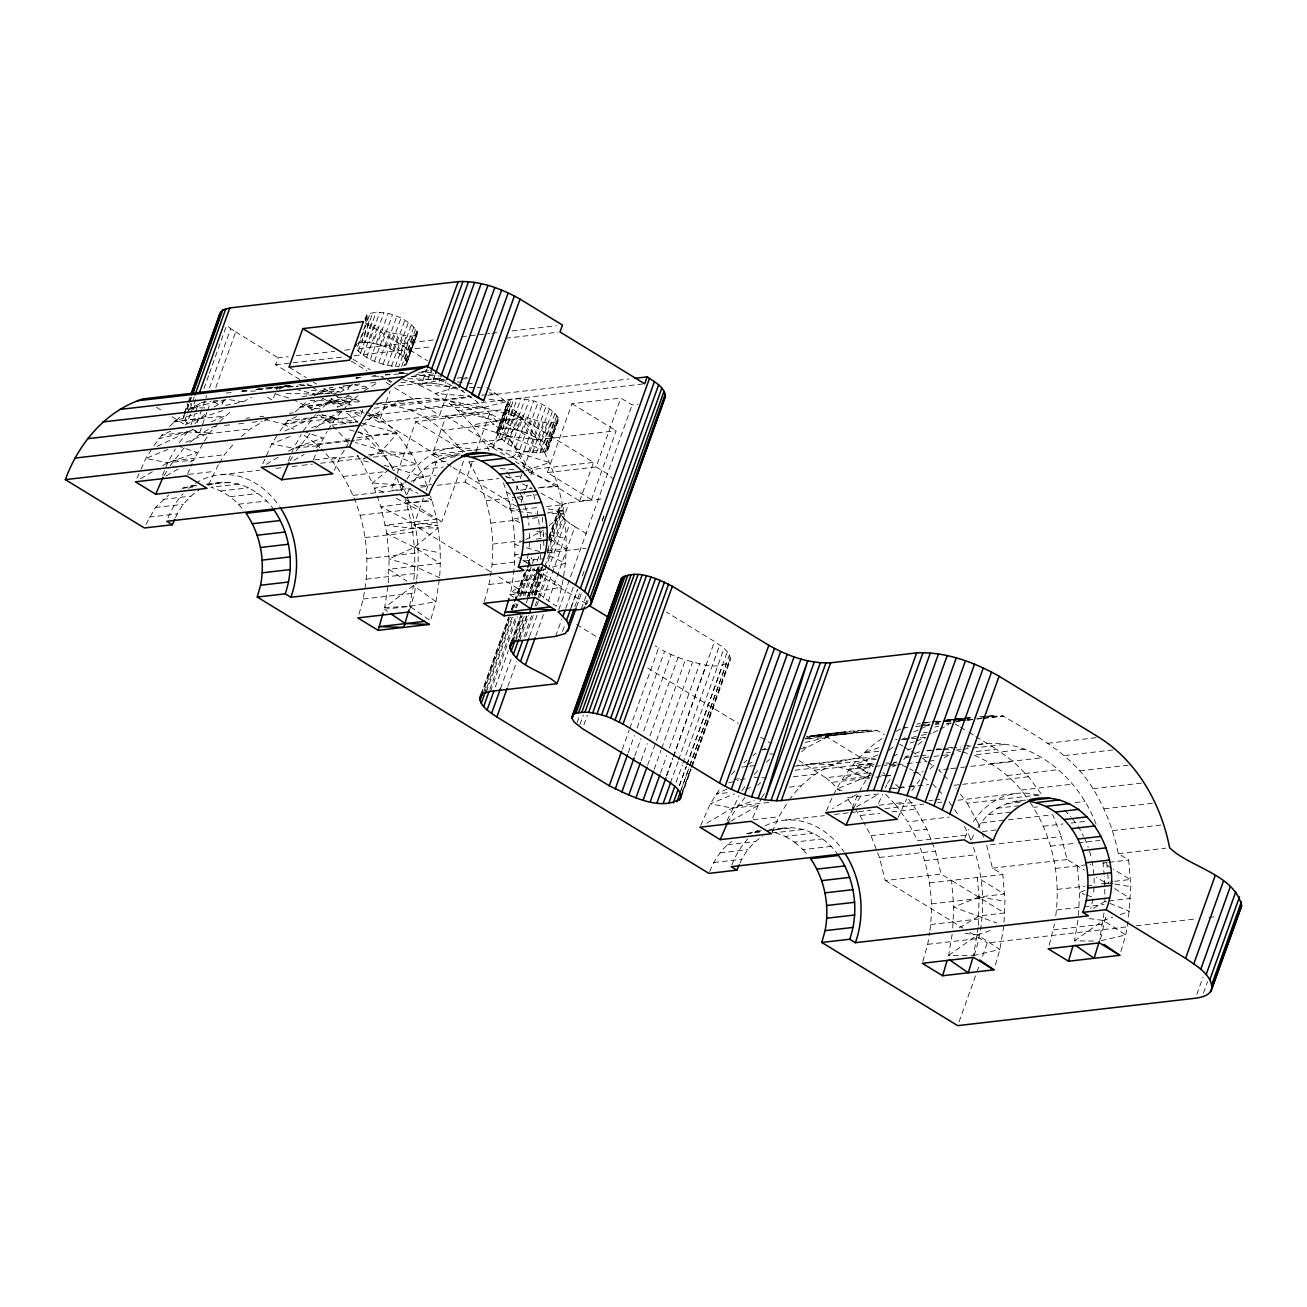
<?xml version="1.0" encoding="UTF-8"?>
<svg xmlns="http://www.w3.org/2000/svg" width="1307" height="1307" viewBox="0 0 1307 1307"><rect width="100%" height="100%" fill="white"/><g stroke="black" fill="none" stroke-linecap="round" stroke-linejoin="round"><path stroke-width="0.75" stroke-dasharray="5 3.75" d="M358.902 614.127C377.151 557.942 363.885 490.811 321.195 449.02M416.655 579.197C420.462 551.505 417.015 522.767 406.967 496.676M439.675 575.946C441.635 549.087 438.972 521.787 430.526 496.154M484.211 601.498C499.993 554.56 493.67 500.499 466.926 458.773M543.859 545.656L543.091 526.672M486.939 387.542C556.962 432.944 582.04 529.025 556.325 606.236L535.756 591.842L510.514 593.019L510.024 594.734L514.86 598.018M929.898 930.437C933.933 901.454 929.734 871.475 918.87 844.355M974.123 955.499C986.426 918.903 985.364 878.026 971.444 842.051M1055.746 915.929C1060.974 876.245 1052.053 834.111 1029.197 801.044M952.754 927.986L953.685 907.123L951.578 880.428L941.187 874.073L885.247 880.51L879.464 857.49L870.968 835.679L863.617 822.283M1004.021 922.187L1004.969 901.209L1002.861 874.514L992.454 868.158L986.687 845.139L1061.268 836.545L1067.051 859.565L1084.32 870.054M1078.52 915.374L1079.549 892.616L1077.442 865.92M983.191 716.334L1003.221 716.04C1036.222 735.857 1072.475 754.531 1093.011 788.709C1105.33 808.641 1113.695 830.697 1118.318 853.651L1128.709 860.006L1130.833 886.701L1128.382 919.213M413.878 579.769C416.378 552.747 413.404 525.169 405.072 499.339M510.024 594.734L535.756 591.842L539.595 567.189M540.134 559.51L540.673 551.832L524.156 547.094M691.844 767.503L730.205 660.329C730.907 651.262 720.827 646.132 714.521 641.525L666.309 612.019M978.142 927.349L973.486 955.613L948.621 955.368L952.574 931.777M978.322 925.454L979.09 896.945L977.228 877.471L1004.397 894.021L979.09 896.945L953.685 907.123L996.8 923.036M1104.007 912.841L1099.71 939.227M409.63 610.091L414.499 593.1L416.345 581.19M439.315 579.736L435.934 601.612L430.46 620.743L409.908 606.35L384.666 607.526L384.176 609.242L387.395 611.431M535.494 595.584L540.363 578.593L542.209 566.683M922.856 961.397L927.741 944.34L929.587 932.43M1049.26 944.994L1054.52 923.869M1100.527 939.096L1106.408 914.001M417.685 332.027L414.825 335.621L403.961 365.927L406.591 363.82L417.685 332.027C407.8 317.34 383.931 308.468 367.087 314.252L365.127 319.382M547.715 450.163L558.808 418.387C548.924 403.683 525.055 394.812 508.211 400.596L496.758 432.258C505.221 447.648 531.622 457.45 547.715 450.163L558.808 418.387M1003.858 925.862L999.888 949.47L994.447 967.981M1093.616 941.04L1074.468 940.86L1078.438 917.269M1128.055 921.19L1125.752 934.946L1120.851 951.61M384.176 609.242L409.908 606.35L435.934 601.612L413.469 585.536L408.846 610.157M799.018 760.576L825.697 777.73L867.391 772.927L870.593 763.696L826.073 736.445L809.441 736.478C831.938 733.864 854.615 729.028 877.356 730.548L884.202 734.73M184.14 413.453L187.571 403.879M188.257 401.968L190.316 396.217M184.418 413.241L187.849 403.667M190.43 414.123L186.999 423.713L183.568 417.881L188.371 404.451M189.058 402.54L191.116 396.789M187.13 409.614L189.188 403.863M189.874 401.952L191.933 396.201M184.761 420.674L186.819 414.923M187.505 413.012L190.936 403.422M190.152 408.372L194.269 396.871M191.116 412.211L196.605 396.887M193.42 409.532L195.478 403.781M190.92 424.987L195.037 413.502M195.723 411.574L198.468 403.912M203.957 388.587L208.761 375.158M209.447 373.247L225.915 327.256M197.112 422.52L206.718 395.694M209.463 388.032L230.735 328.612L226.601 325.329M192.488 429.284L199.334 433.467L206.882 412.391M207.568 410.48L210.313 402.801M215.802 387.476L235.701 331.896L230.735 328.612M222.076 404.402L223.432 400.628M299.842 379.553L275.663 364.751L278.13 357.857L288.21 356.697M365.045 319.937L367.087 314.252M365.257 320.983L366.483 315.591M365.682 320.77L368.394 313.19M366.614 317.193L367.496 318.99L356.631 349.296C367.185 360.732 383.555 365.764 398.749 366.744L409.597 336.438L414.825 335.621M357.546 343.496L359.556 342.761L370.404 312.455M358.216 351.24L369.064 320.934L367.496 318.99M359.556 342.761L362.17 342.352L373.018 312.046M360.454 353.282L371.302 322.976L369.064 320.934M347.923 389.894L350.635 382.33M362.17 342.352L365.339 342.303L376.187 311.981M363.281 355.357L374.145 325.051L371.302 322.976M365.339 342.303L368.966 342.597L379.814 312.275M366.63 357.415L377.494 327.093L374.145 325.051M368.966 342.597L372.952 343.235L383.801 312.912M370.404 359.376L381.268 329.07L377.494 327.093M372.952 343.235L377.168 344.198L388.016 313.876M374.488 361.206L385.336 330.9L381.268 329.07M377.168 344.198L381.497 345.456L392.345 315.15M378.769 362.84L389.617 332.533L409.597 336.438M362.791 409.663L360.324 416.557L351.697 411.264M406.82 362.349C403.553 353.821 393.472 350.554 385.826 346.976L396.675 316.67M383.114 364.228L393.962 333.922M390.025 348.708L400.873 318.402M387.395 365.356L398.259 335.033M393.962 350.619L404.811 320.297M391.512 366.156L402.36 335.834M397.54 352.629L408.388 322.323M395.335 366.63L406.183 336.307M400.645 354.703L411.493 324.397M359.948 410.561L378.965 422.21L390.156 390.973M403.177 356.762L414.041 326.456M401.657 366.515L412.506 336.193M405.088 358.772L415.953 328.449M406.33 360.65L417.178 330.328M405.627 365.029L416.492 334.723M406.591 363.82L417.456 333.514M398.521 385.875L421.834 383.196L426.637 369.783M421.834 383.196L426.621 382.951L430.738 371.449M396.511 475.291L391.038 490.599L411.051 488.279M397.197 473.363L415.691 421.704L489.798 413.159L533.991 440.198L616.169 430.738L591.499 499.617L579.736 500.973L515.399 461.616M426.621 382.951L432.127 383.212L434.872 375.55M432.127 383.212L438.221 383.997L440.279 378.246M438.221 383.997L444.739 385.255L446.112 381.432M378.965 422.21L439.577 415.218L450.752 383.98M451.323 466.468L432.209 454.771L446.014 416.198L506.61 409.205L593.541 462.4L579.736 500.973M490.076 571.535L413.862 524.908L423.468 498.114M426.196 490.452L438.531 456.012L460.505 453.48M413.862 524.908L441.831 521.673L465.815 454.705M437.093 485.289L465.129 482.054L472.66 460.995M476.091 451.438L489.798 413.159M496.758 432.258L508.211 400.596M496.889 433.859L507.606 401.952M497.363 430.918L498.67 429.856L509.534 399.55M432.209 454.771L492.804 447.795L506.61 409.205M497.755 435.656L508.619 405.333L507.753 403.536M498.67 429.856L500.679 429.104L511.527 398.798M499.339 437.6L510.187 407.278L508.619 405.333M500.679 429.104L503.293 428.712L514.141 398.39M501.578 439.642L512.426 409.32L510.187 407.278M503.293 428.712L506.463 428.647L517.327 398.341M504.404 441.717L515.268 411.395L512.426 409.32M506.463 428.647L510.089 428.941L520.954 398.635M507.77 443.759L518.618 413.453L515.268 411.395M510.089 428.941L514.076 429.578L524.924 399.272M511.527 445.736L522.392 415.414L518.618 413.453M514.076 429.578L518.291 430.542L529.139 400.236M515.612 447.549L526.46 417.243L522.392 415.414M518.291 430.542L522.62 431.8L533.485 401.494M519.892 449.183L530.74 418.877C539.268 420.952 550.95 426.278 558.579 419.857M547.96 448.693C544.676 440.165 534.596 436.897 526.95 433.32L537.798 403.013M524.238 450.588L535.086 420.266M531.148 435.068L541.997 404.745M528.518 451.699L539.383 421.393M465.129 482.054L509.322 509.093L512.752 499.519M516.183 489.962L517.539 486.139M520.284 478.476L523.029 470.83M523.715 468.903L533.991 440.198M535.086 436.963L545.934 406.657M532.635 452.5L543.5 422.194M538.664 438.989L549.512 408.666M536.458 452.974L547.306 422.667M541.768 441.047L552.616 410.741M521.101 502.46L525.055 491.432M525.708 489.586L527.685 484.08M530.969 474.898L532.946 469.393L593.541 462.4M539.873 453.088L550.721 422.782M544.3 443.122L555.165 412.8M542.781 452.859L553.629 422.553M546.228 445.115L557.076 414.809M545.101 452.287L555.949 421.965M547.453 446.994L558.301 416.688M546.751 451.372L557.615 421.066M591.499 499.617L547.306 472.579L571.976 403.683L620.809 398.063L632.098 404.974L637.914 404.288M481.237 693.772L508.652 617.231M511.396 609.585L524.401 573.218M527.832 563.644L530.234 557.534L528.175 563.284M480.911 695.324L508.995 616.871M511.74 609.209L513.798 603.475M514.484 601.563L524.76 572.858M484.783 686.878L509.452 617.999M512.197 610.336L514.942 602.69M515.628 600.779L529.335 562.5L529.204 559.821M483.753 691.583L510.482 616.937M513.896 607.379L515.268 603.556M518.013 595.894L527.603 569.1M528.289 567.189L531.72 557.615M486.759 687.972L512.099 617.165M515.53 607.608L516.902 603.769M519.647 596.123L529.237 569.329M486.318 692.155L513.03 617.525M516.461 607.951L517.833 604.128M520.578 596.466L534.955 556.276M489.831 689.312L515.187 618.505M523.404 595.551L532.995 568.757L546.212 579.213L587.709 604.602M490.55 691.338L517.278 616.708M524.81 595.649L534.4 568.855M537.144 561.209L539.203 555.475M511.086 642.521L520.692 615.728M527.538 596.596L538.5 565.98M548.777 537.275L559.053 508.57L562.043 504.731L569.019 502.721L602.984 498.8M495.353 686.992L508.374 650.641M510.694 644.22L520.97 615.515M527.554 597.054L538.092 567.679M549.054 537.063L560.017 506.446M512.573 641.198L521.477 616.316M526.28 602.919L539.301 566.568M548.891 539.775L559.167 511.07L559.053 508.57M512.703 642.505L522.294 615.711M528.469 598.492L540.118 565.964M549.022 541.082L562.043 504.731M515.824 638.257L524.042 615.287M531.59 594.244L541.18 567.45M547.339 550.231L560.36 513.863L559.167 511.07M515.742 641.263L524.646 616.381M532.178 595.338L542.454 566.634M547.257 553.237L565.065 503.473M500.483 688.593L511.445 657.976M518.977 636.934L526.509 615.875M534.057 594.832L540.902 575.701M519.434 637.473L526.966 616.414M534.514 595.371L544.104 568.578M544.79 566.666L562.598 516.902L560.36 513.863M519.696 640.495L528.6 615.63M536.131 594.571L569.019 502.721M524.025 636.836L531.573 615.793M535.004 606.219L547.323 571.78M548.009 569.852L565.833 520.104L562.598 516.902M507.835 686.371L516.739 661.489M525.659 636.623L533.877 613.653M536.622 606.007L546.212 579.213M529.547 636.297L537.079 615.238M543.255 598.018L569.966 523.388L565.833 520.104M535.87 635.741L543.402 614.698M548.205 601.302L574.933 526.672L569.966 523.388M547.306 472.579L596.139 466.942L620.809 398.063M558.775 609.732L632.098 404.974M555.638 636.362L561.814 619.126M565.768 608.49L573.463 586.598M562.5 631.461L565.228 623.798M570.718 608.49L577.563 589.359M582.367 575.962L585.111 568.3M602.233 520.464L604.291 514.729M571.339 607.052L577.498 589.833M602.168 520.938L604.226 515.187M574.835 606.709L580.324 591.401M576.55 606.954L581.599 592.774M581.403 608.948L586.19 595.551M585.111 605.223L587.17 599.472M586.729 604.373L588.101 600.534M577.155 722.444L579.883 714.782M579.916 724.633L583.33 715.06M583.902 724.895L587.333 715.337M622.279 749.401L629.124 730.254M629.811 728.342L658.597 647.978L655.134 645.854M628.226 752.767L634.401 735.547M637.146 727.885L664.544 651.343L658.597 647.978M634.794 755.952L640.953 738.733M643.697 731.07L671.095 654.529L664.544 651.343M641.083 760.788L647.243 743.569M649.987 735.906L678.088 657.454L671.095 654.529M647.602 765.265L685.293 660.019C699.016 662.976 718.605 671.667 730.205 660.329M654.17 769.349L661.015 750.202M661.701 748.29L692.53 662.175M660.558 772.943L666.733 755.724M669.462 748.061L699.621 663.858M666.57 775.476L672.729 758.256M673.415 756.345L714.521 641.525M666.603 776.015L672.762 758.795M673.448 756.884L706.335 665.018M670.393 782.762L678.268 761.311M678.611 759.792L719.716 644.972M676.046 782.387L682.368 765.183M682.891 763.255L724.013 648.435M679.313 785.736L686.159 766.588M686.845 764.677L727.28 651.785M679.46 785.703L686.306 766.556M686.992 764.644L722.624 665.132M680.097 792.712L689.001 767.846M689.688 765.918L729.437 654.938M681.029 790.343L726.251 664.054M681.764 793.676L690.684 768.81M691.37 766.882L730.417 657.813M682.908 790.653L728.816 662.437M681.568 796.208L691.158 769.415M713.883 708.476L713.491 708.231M959.077 1021.78L976.28 973.715M976.966 971.804L979.727 964.109M982.488 956.414L987.291 942.951L1128.333 926.696M1196.804 994.382L1203.012 977.081M1203.404 993.108L1207.537 981.573M162.525 475.258L167.753 462.678L175.334 449.053M288.39 460.75L293.601 448.17L301.182 434.545M727.019 820.665L738.978 795.996M852.148 807.955L858.095 793.578L832.559 808.674M208.466 484.946L218.4 464.72M334.314 470.438L340.179 456.895L348.332 443.547M772.225 832.036L778.825 816.793L788.007 801.763M898.089 817.529L906.715 798.936M136.99 478.215L140.192 471.026M140.993 469.229L145.78 458.463L151.922 448.873M145.992 524.352L155.451 507.475L168.603 495.075M187.456 474.147L192.145 463.609M190.267 462.057L193.697 460.097L203.337 442.746M175.563 517.507C180.562 506.168 189.074 496.513 199.399 489.717M262.854 463.707L271.644 443.955L277.787 434.365M313.321 459.639L317.993 449.102M316.114 447.549L319.562 445.589L327.093 431.506M407.032 494.258L410.251 487.021M700.699 825.42L710.273 803.854L720.745 787.517M709.685 871.573C714.259 859.941 721.382 848.88 731.675 841.561M752.734 817.79L760.886 799.459M740.072 862.914C744.859 852.18 752.685 842.737 762.487 836.186M826.563 810.912C837.33 782.011 856.02 755.92 881.849 738.684M878.598 803.282L882.503 794.493M885.411 787.958L886.75 784.952M971.526 839.666L974.744 832.428M859.058 791.862L871.034 771.718M164.061 475.65L169.158 467.302M170.188 465.635L185.431 446.308M219.413 463.054L224.51 454.705L234.263 443.269M289.909 461.142L295.023 452.794M296.036 451.127L311.295 431.8M727.542 822.691L737.752 806.011L745.072 797.417M853.406 808.183L861.574 794.836M911.829 790.588L919.769 779.871M154.063 445.524L164.208 432.274M204.382 441.113L209.61 432.944L218.351 423.158M279.927 431.016L290.072 417.766M328.139 429.872L335.474 418.436L341.715 411.444M761.556 797.956L764.693 793.055M887.404 783.448L890.557 778.547M413.371 482.201C422.913 466.093 440.72 455.653 459.411 454.967M977.865 827.609C987.716 810.797 1006.504 800.587 1025.848 800.145M179.418 442.599L189.629 429.202M303.093 431.13L315.493 414.695M741.87 790.8L745.186 786.226M789.036 800.096C808.363 773.172 841.185 754.286 874.955 758.436M369.489 456.208L381.987 450.637L397.099 433.565L380.239 416.247L372.642 410.627M489.145 450.948L486.416 445.687L517.686 452.63L542.977 449.935L507.835 436.13L471.68 424.971L486.416 445.687L507.835 436.13L522.963 419.057L496.464 421.001L471.68 424.971C452.728 403.111 428.255 385.189 399.615 378.899M169.42 426.441L182.114 415.152M219.609 421.753L232.205 410.186M295.284 411.934L307.978 400.645M342.957 410.039L350.456 401.641L358.053 395.678M731.446 774.61L735.269 770.329M903.725 759.645L908.708 754.041M754.351 774.316L758.191 770.182M194.759 423.713L206.179 413.11M316.784 413.322L332.027 398.602M190.021 442.469L199.203 434.774L212.829 426.834L216.782 426.392M241.305 436.554L250.47 428.859L262.397 421.916M315.886 427.961L325.051 420.266L338.693 412.326L348.544 411.199M362.562 425.886C416.394 368.394 506.626 408.339 530.234 474.947M766.425 762.063L769.545 759.449M757.603 785.295L760.658 782.73M889.152 750.153L893.841 746.248M930.143 768.712L936.269 763.582M413.469 585.536L384.666 607.526L388.342 583.657L389.127 558.971L414.352 547.372L438.155 527.816L412.13 528.24L385.01 525.185L436.277 519.271L395.629 497.983M525.806 539.497L543.189 530.43M549.136 525.528L564.02 513.308L547.992 513.569M388.832 469.572L372.397 482.969L380.958 506.822L386.888 533.73L389.127 558.971L414.809 566.339L439.626 577.759M511.707 457.499L517.686 452.63L549.528 462.547L526.002 470.553C512.001 436.358 488.23 405.333 455.588 387.199L418.175 384.552L445.311 379.275M188.371 410.251L201.392 402.589L205.297 401.772M314.235 395.743L325.606 388.947M364.147 390.891L378.54 382.167M743.879 762.716L746.901 760.331M752.963 755.577L755.985 753.191M801.648 751.705L807.269 747.277L826.4 737.442L845.89 731.724L806.435 736.364M918.086 744.582L922.791 740.889M544.937 569.362L539.334 571.028L510.514 593.019C518.013 555.932 516.02 516.657 502.787 481.107M948.621 955.368L977.456 934.93L992.536 929.751M1074.468 940.86L1103.32 920.422L1112.747 917.187M905.081 737.524L901.634 739.729L895.703 739.419M214.054 407.016L225.294 400.22M339.918 392.508L351.142 385.712M959.224 927.823L979.172 915.962L1004.429 912.972L951.578 880.428M1093.404 908.365L1105.036 901.454L1130.294 898.464L1113.401 887.78M140.502 478.787L152.429 471.729M162.64 465.684L167.753 462.678L197.047 452.549L179.026 446.275M266.367 464.279L278.277 457.221M288.504 451.176L293.601 448.17L322.911 438.041L304.89 431.767M706.711 823.181L732.247 808.085L754.221 800.488M892.959 763.68L896.341 761.72M944.242 757.766L949.307 754.809M166.201 475.895L178.226 468.984M293.781 460.391L304.09 454.477M730.695 821.286L758.207 805.471L732.247 808.085L710.273 803.854L734.436 793.872M856.559 806.778L878.908 793.937M225.719 405.317L242.775 401.886L251.467 397.312M765.543 748.274L762.357 749.924L766.278 748.911M896.194 731.299L900.98 728.832M933.133 732.77L938.344 730.09M940.092 729.192L948.784 724.715M157.199 446.324L192.701 429.578M284.812 430.967L318.565 415.071M727.133 788.954L716.563 794.052L730.188 792.303M874.138 764.268L842.427 779.544L867.734 776.293L871.524 774.839M523.993 540.314L514.991 544.464L522.326 546.571M913.691 732.034L918.968 729.616M920.716 728.816L929.506 724.781L921.631 725.761M367.708 457.009L360.569 460.195L357.17 455.424M170.727 431.147L161.611 435.182L187.064 431.947L209.61 432.944L184.418 442.828M185.316 424.693L199.889 418.24L224.853 409.892M296.591 416.639L287.475 420.674L312.928 417.439L335.474 418.436L310.282 428.32M311.164 410.186L325.753 403.732L350.701 395.384M878.075 754.858L852.213 765.82L873.746 763.076M211.456 421.687L224.592 416.149L174.321 421.295L197.194 413.306M337.32 407.18L350.456 401.641L300.169 406.787L323.058 398.798M892.567 756.361L900.033 753.257M907.499 750.153L911.224 748.601M867.734 776.293L836.137 789.346L844.126 790.898M167.982 449.412L145.78 458.463L167.753 462.678L193.697 460.097M290.138 436.407L271.644 443.955L293.601 448.17L319.562 445.589M1084.99 890.426L1079.549 892.616L1085.006 894.511M1101.327 883.891L1112.747 881.539M278.995 389.029L282.394 387.673L298.159 386.219M745.66 789.346L751.362 787.141M892.387 766.768L896.177 765.298M904.918 757.112L908.545 755.789M915.799 753.126L919.409 751.803M967.066 747.212L970.693 745.889M264.112 420.936L267.723 419.612M747.31 764.154L753.012 762.177M878.859 747.669L863.682 752.963L879.35 751.231M1120.279 914.59L1129.705 911.355L1105.036 901.454L1104.399 876.605M403.765 483.835L374.243 488.148L384.944 493.066M411.002 481.368L423.664 477.055L427.781 488.508M910.244 743.029L914.083 741.739M915.995 741.085L925.585 737.834M337.386 397.067L355.259 399.092L329.723 401.706L309.808 407.947L294.059 399.942M455.588 387.199L435.656 393.44L470.046 396.348L444.2 399.779L483.557 407.49L522.048 418.126L496.464 421.001L457.777 410.676L483.557 407.49L506.103 401.739L486.073 398.749M552.404 567.14L565.49 563.252L547.764 555.099M916.795 724.209L920.487 723.13M954.208 722.363L962.001 720.075M936.809 722.673L940.452 721.627M925.568 725.793L929.506 724.781L916.191 726.676M365.225 420.086L380.239 416.247L370.224 414.744M196.605 485.256L180.742 488.442L192.733 487.054M208.712 485.224C233.12 476.14 260.158 489.455 274.062 510.073M761.099 830.664L745.251 833.85L759.236 832.232M773.205 830.615C796.878 821.842 823.459 834.046 837.313 853.961M728.636 782.828L738.275 780.426M740.219 779.952L746.003 778.515M848.7 769.741L873.795 763.533M352.759 384.732L317.356 393.276L336.405 393.472M158.343 438.858L187.064 431.947M284.191 424.35L312.928 417.439M805.194 742.441L826.4 737.442L805.537 739.125M934.913 727.019L938.769 726.12M946.48 724.29L950.336 723.392M973.486 955.613L999.888 949.47L977.456 934.93L962.148 932.986M1101.229 940.664L1125.752 934.946L1103.32 920.422L1086.084 918.233M301.966 396.936L307.766 395.662M309.694 395.237L339.134 391.79L327.567 388.261M801.371 748.584L807.269 747.277L803.38 747.13M909.509 737.981L901.634 739.729L909.607 738.945M911.485 737.556L919.344 735.808M921.321 735.384L931.156 733.211M518.569 517.948L512.752 519.222L519.614 522.62M353.462 390.434L368.623 387.378L354.736 385.075M809.441 736.478L850.808 733.407L868.779 729.943L806.746 736.233M978.665 718.507L994.643 715.435L974.777 717.216M806.762 737.197C829.961 731.201 853.912 734.746 877.356 730.548L825.174 736.38L851.723 733.488M907.744 727.28L903.921 727.983L907.859 727.493M921.141 724.797L928.787 723.392M936.449 721.987L940.272 721.284M535.756 591.842L561.798 587.104L536.05 568.855M935.257 723.784L939.096 723.114M946.758 721.791L950.597 721.121M958.276 719.798L962.099 719.128M964.027 718.785L971.754 717.216L968.128 717.625M255.731 389.47L259.652 388.849L255.666 389.306M349.639 438.858L345.832 439.479L328.972 422.161L318.336 414.286M357.268 437.649L396.201 432.633L359.621 422.537M428.369 498.31L431.898 499.977L380.958 506.822L411.019 522.114L437.616 525.316L412.13 528.24L386.888 533.73L414.352 547.372L440.083 563.366L388.8 569.28L406.902 581.19M520.464 490.207L532.178 488.393L521.493 483.476M797.319 765.722L861.738 757.782M926.924 750.643L930.682 750.055M978.208 744.729C1031.435 735.302 1079.549 778.139 1096.655 825.73M173.325 422.063L199.889 418.24M299.172 407.555L325.753 403.732M935.289 721.97L941.203 721.17M943.164 720.892L966.314 717.837M433.516 373.884L411.574 376.661M336.226 411.901L342.189 411.117M764.317 749.663L772.143 748.617M226.127 393.064L234.035 392.149M241.909 391.005L245.847 390.483M355.929 378.082L361.827 377.364L355.945 378.099L359.882 377.527M201.392 402.589L211.211 401.298M213.172 401.053L219.053 400.269M329.217 387.82L333.138 387.313M342.94 386.022L350.782 384.993M734.175 779.331L740.056 778.58M951.561 719.634L944.095 720.565L952.002 719.618M953.424 719.405L960.874 718.458L942.706 720.565M915.733 726.496L919.671 726.006M331.913 425.183L357.71 421.998L344.182 410.855M241.86 391.152L255.339 391.087M283.341 386.431L291.249 385.467L283.358 386.398M953.979 719.373L961.887 718.409M261.661 388.947L255.731 389.633L267.559 388.293M281.397 386.627L269.552 388.016L277.411 387.15L272.673 400.383L264.864 395.613M389.486 374.21L385.549 374.668L389.47 374.227M399.354 373.05L403.308 372.577M520.872 509.501L510.857 510.678L536.05 513.504M522.865 509.256L536.883 507.606L539.317 525.218M365.11 537.585L416.378 531.606M490.975 523.078L518.585 519.859M532.374 518.242L540.265 517.327M546.506 551.146L565.947 548.858L545.362 536.066M296.264 355.765L334.592 351.354M344.672 350.194L350.717 349.492M358.788 348.561L435.427 339.722M461.632 336.7L489.864 333.448M491.889 333.22L497.934 332.517M512.05 330.9L556.423 325.786M275.663 364.751L344.215 356.844M354.311 355.684L430.934 346.845M505.548 338.252L557.991 332.207M241.926 391.234L247.84 390.564M371.727 376.285L375.681 375.828M399.321 373.099L403.275 372.642M400.873 382.69L441.26 378.033M246.01 418.289L249.964 417.832M259.815 416.688L263.769 416.247M289.402 413.29L293.34 412.832M379.765 402.866L423.141 397.867M376.645 403.879L406.232 400.465M373.753 403.879L390.76 404.729L442.027 398.815M224.673 425.478L230.587 424.791M238.478 423.893L244.393 423.207M252.284 422.292L262.135 421.164M350.521 410.97L358.412 410.055M374.194 408.241L471.696 397.116M487.821 395.253L628.994 378.981M264.896 419.237L283.292 424.138L334.576 418.224L348.675 425.118M390.76 404.729L409.156 409.63L460.423 403.716M199.203 434.774L250.47 428.859M325.051 420.266L360.552 416.165M368.443 415.267L376.334 414.352M368.394 415.626L642.668 384.013M409.156 409.63L426.785 418.24L478.052 412.342M173.243 460.619L224.51 454.705M299.107 446.112L350.374 440.198M304.139 435.133L316.997 444.69L354.458 440.361M356.435 440.132L368.264 438.776L382.298 453.235L394.567 470.52M426.785 418.24L442.844 430.183L494.128 424.269M188.682 474.359L214.315 471.402M314.53 459.852L340.179 456.895M331.03 459.149L358.641 455.963M368.492 454.82L382.298 453.235M442.844 430.183L456.895 444.641L508.162 438.727M221.242 474.67L259.75 470.226M275.973 468.363L282.051 467.661M292.18 466.485L300.283 465.553M302.325 465.325L312.455 464.148M320.558 463.217L365.143 458.087M373.247 457.156L454.313 447.811M206.588 484.113L218.579 482.724M206.735 484.864L228.709 482.332M441.782 458.349L455.375 456.78M238.854 484.031L210.884 487.25C223.905 491.171 235.472 499.388 243.592 510.269M432.47 462.858L448.007 461.061M343.3 476.434L384.715 471.664M469.148 461.926L475.078 461.24M508.603 457.368L520.431 456.012M220.752 491.007L248.722 487.789M162.918 499.356L190.887 496.121M423.958 469.262L443.383 467.024M230.081 496.709L258.034 493.491M155.451 507.475L183.421 504.257M416.492 477.398L435.917 475.144M238.593 504.208L266.563 500.989M149.21 517.115L177.18 513.88M419.955 485.894L431.62 484.554M421.066 487.135L429.088 486.204M353.102 495.369L404.369 489.455L406.314 494.879M478.95 480.862L498.67 478.591M506.561 477.676L524.319 475.634M360.209 515.236L411.493 509.322M486.073 500.728L515.661 497.33M517.621 497.101L537.34 494.814M509.322 509.093L517.18 508.194M366.973 558.595L418.256 552.681M492.837 544.088L520.447 540.902M536.213 539.072L542.127 538.402M547.943 552.632L586.206 548.221M366.303 579.164L417.587 573.25M492.167 564.657L515.824 561.928M523.715 561.013L543.434 558.743M363.232 599.014L414.499 593.1M489.079 584.49L540.363 578.593M922.497 722.885L930.584 721.954M932.594 721.725L940.681 720.794M967.719 720.124L971.656 719.667M977.571 718.981L981.524 718.54M983.501 718.311L1003.221 716.04L976.672 718.899M956.953 721.186L960.89 720.729M962.867 720.5L972.718 719.356L953.162 720.631L972.735 719.193M940.256 748.731L936.318 749.189L941.988 749.466M948.147 747.816L952.1 747.359M963.929 746.003L969.843 745.317M977.734 744.402L987.586 743.275M793.561 766.31L844.828 760.396M927.3 750.888L941.105 749.303M943.082 749.074L960.825 747.032M810.454 763.696L829.341 764.628L876.67 759.171M961.119 749.45L955.205 750.12L960.727 751.59M963.096 749.221L970.97 748.307M972.947 748.078L1006.472 744.206M794.999 770.231L828.524 766.376M905.081 757.554L918.886 755.952M920.863 755.724L928.754 754.825M946.497 752.767L950.45 752.309M814.669 770.133L870.593 763.696L873.648 765.918M923.886 757.554L931.956 756.622M933.966 756.394L954.126 754.057M976.296 751.509L996.457 749.189L1013.252 761.458L1028.462 776.734L1041.744 794.623L967.164 803.217L957.508 790.212M1047.74 743.275L1099.007 737.36M829.341 764.628L847.737 769.529L873.386 766.572M875.347 766.343L887.192 764.987M889.152 764.758L895.066 764.072M1024.884 749.107L973.601 755.021C995.64 764.023 1014.951 779.576 1028.07 799.476M793.3 776.75L814.996 774.25M891.554 765.428L895.491 764.971M897.468 764.742L905.359 763.827M907.336 763.598L927.055 761.327M929.016 761.099L936.907 760.2M869.367 777.698L865.414 778.155L847.737 769.529M885.133 775.884L891.064 775.198M991.278 763.647L1042.561 757.733M789.379 787.157L801.224 785.785M825.697 777.73L831.448 782.419L869.416 778.041M875.804 777.191L883.695 776.293M885.656 776.064L891.586 775.378M913.266 772.878L923.134 771.734M948.751 768.892L938.671 770.052L949.732 781.161M950.761 768.663L958.832 767.732M960.841 767.503L968.895 766.572M970.921 766.343L1013.252 761.458M1064.519 755.544L1115.802 749.63M737.752 806.011L769.3 802.367M889.25 788.546L897.141 787.631M899.118 787.402L906.993 786.487M908.969 786.259L914.884 785.589M893.285 788.693L897.239 788.235M899.2 788.023L907.091 787.108M909.068 786.879L928.787 784.608M1007.321 775.557L1058.588 769.643M878.631 794.003L846.675 797.678L853.912 807.448M1028.462 776.734L953.881 785.327L956.299 788.578M1079.745 770.82L1131.012 764.905M753.175 819.734L778.825 816.793M879.039 805.226L904.673 802.286M885.672 794.411L895.507 804.54L915.227 802.253M929.032 800.668L932.986 800.211M934.946 799.982L942.837 799.083M1021.371 790.032L1072.639 784.118M785.752 820.077L824.26 815.633M834.389 814.473L848.57 812.823M850.596 812.595L856.689 811.892M858.715 811.663L870.87 810.258M885.051 808.625L923.559 804.181M937.756 802.547L941.808 802.09M958.015 800.211L1018.823 793.202M855.121 809.066L859.941 815.584L879.921 813.281M891.913 811.892L915.88 809.131L926.908 829.226L935.404 851.053L941.187 874.073M1093.011 788.709L1144.295 782.795M769.088 829.749L783.073 828.132M767.242 830.729L793.218 827.739M1006.292 803.756L1021.829 801.959M771.996 832.085L775.378 832.657L803.348 829.439M996.98 808.265L1018.333 805.798M895.507 804.54L907.81 821.842L949.225 817.071M1033.657 807.334L1037.611 806.876M1075.073 802.563L1084.941 801.42M775.378 832.657L785.246 836.415L813.215 833.196M727.427 844.763L755.397 841.528M988.468 814.669L1011.765 811.974M785.246 836.415L794.574 842.116L822.544 838.898M719.945 852.883L747.914 849.664M870.968 835.679L926.908 829.226M967.164 803.217L978.175 823.312L1004.299 820.11M1008.416 819.832L1052.756 814.718L1061.268 836.545M1104.039 808.804L1155.306 802.906M794.574 842.116L803.102 849.615L831.072 846.397M713.704 862.506L741.673 859.287M982.521 831.53L998.058 829.733M970.791 840.238L968.846 834.814L917.579 840.728L907.81 821.842M1043.427 826.22L1063.146 823.949M1071.037 823.034L1086.82 821.221M879.464 857.49L935.404 851.053M1112.535 830.631L1163.818 824.717M924.702 860.627L975.986 854.713M1050.567 846.119L1076.2 843.162M1078.177 842.933L1099.873 840.434M992.454 868.158L1067.051 859.565M1118.318 853.651L1165.648 848.194M929.604 882.928L1002.861 874.514M1055.468 868.42L1090.969 864.335M1102.798 862.963L1107.013 862.506M1108.989 862.277L1128.709 860.006M1114.691 881.31L1130.261 879.513L1113.27 869.171M931.466 903.905L982.75 897.991M1057.33 889.397L1084.941 886.211M1086.918 885.999L1094.792 885.084M1104.66 883.94L1108.597 883.483L1107.584 872.047M930.813 924.49L982.08 918.576M1056.677 909.982L1082.31 907.025M1084.287 906.797L1104.007 904.526M927.741 944.34L979.025 938.426M1053.605 929.832L1104.872 923.918M1136.387 925.781L1196.82 918.805M1208.91 917.416L1216.98 916.485M540.052 487.495L557.762 485.469L527.767 471.386M547.78 512.605L563.464 510.808L546.375 508.75M546.604 506.512L562.141 504.763L540.984 493.213M518.667 554.315L514.664 554.772L521.248 559.102M741.739 767.046L747.62 766.392M749.581 766.18L755.462 765.526M948.049 720.141L955.956 719.291M957.933 719.079L961.87 718.654M956.724 721.268L960.514 720.843M968.095 720.026L971.885 719.602M926.385 722.493L930.323 722.068M932.283 721.856L940.158 720.99M384.013 465.406L391.822 467.138L417.113 464.442L381.987 450.637L355.341 442.42M285.253 385.924L289.19 385.516M457.123 378.082L463.021 377.478M411.836 376.383L423.419 375.24L439.25 376.008M354.736 384.536L360.683 383.948M370.6 382.967L376.547 382.363M481.777 395.204L495.467 393.864L489.488 392.868M911.583 738.749L925.519 737.393M283.341 386.219L289.272 385.663M422.047 371.891L431.914 370.976M964.844 718.115L972.8 717.396M935.191 724.323L938.981 724.013M946.578 723.392L952.264 722.934M385.157 375.011L408.258 373.165M257.381 389.666L282.394 387.673L269.291 387.852M538.157 487.936L558.089 486.4M406.314 502.901L432.241 500.908M922.334 722.983L929.734 722.412M943.18 721.382L951.055 720.794M951.202 720.778L943.36 721.35L951.022 721.872M817.496 735.857L850.808 733.407M399.501 372.903L403.553 372.658M421.753 371.547L431.865 370.927M265.55 387.918L277.688 387.166M279.714 387.035L297.914 385.924M299.94 385.794L308.027 385.304M407.686 378.687L443.416 379.716M461.436 378.965L467.449 378.72M317.552 394.224L285.792 393.342M451.65 455.865L459.754 455.539M190.61 485.959L196.687 485.714M1016.143 801.273L1024.247 800.946M755.103 831.35L761.18 831.121M418.093 372.871L431.882 372.462M398.896 373.296L402.638 373.247M454.82 407.653L483.557 407.49M328.972 422.161L357.71 421.998L322.274 415.054M204.823 407.915L191.492 407.784L226.895 399.239L242.775 401.886M469.295 387.346L475.176 387.411M477.137 387.427L484.979 387.509M310.037 400.318L361.075 402.05L345.26 393.995M964.827 718.572L972.718 718.785M923.412 732.41L927.3 732.557M311.425 390.417L339.134 391.79M943.866 749.565L951.431 749.94M769.839 753.927L775.786 754.237M885.77 763.027L891.864 763.37M753.829 777.191L759.906 777.534M761.948 777.649L770.052 778.122M500.238 468.609L516.085 469.801M525.806 570.015L539.334 571.028M319.921 408.813L309.808 407.947L312.651 410.055M424.889 370.012L428.484 370.322M373.622 375.926L383.098 376.743M299.042 384.519L311.965 385.647M415.838 374.194L445.36 380.549M457.287 381.889L465.227 382.788M467.22 383.016L473.183 383.686M317.519 394.828L297.555 389.747M507.835 436.13L537.7 439.789M381.987 450.637L411.836 454.297L423.664 477.055L391.822 467.138L381.987 450.637L370.616 435.509L359 423.354M346.192 411.15L362.219 413.551M867.391 772.927L856.363 765.33L867.391 772.927L871.393 773.532M881.392 775.051L887.388 775.966L882.813 772.617M1112.911 883.761L1104.954 882.437L1096.361 877.275M1114.904 884.087L1130.833 886.701M979.09 896.945L1004.969 901.209M322.535 398.455L329.723 401.706L349.672 405.039M536.769 531.165L547.649 534.498M549.512 534.89L566.274 538.549M414.352 547.372L440.41 553.057M368.378 461.926L360.569 460.195L372.397 482.969L400.138 485.06L417.783 493.343M444.739 385.255L463.544 391.005M349.328 429.823L370.616 435.509L397.099 433.565L411.836 454.297M962.556 752.08L968.079 753.551M893.498 762.144L897.174 763.125M321.685 414.793L334.576 418.224M464.998 377.282L467.955 378.18M275.614 393.962L288.602 397.932M353.445 441.831L345.832 439.479L348.103 442.665M1086.836 895.132L1092.293 897.027M381.497 345.456L385.826 346.976M522.62 431.8L526.95 433.32M678.088 657.454L685.293 660.019M385.336 330.9L389.617 332.533M526.46 417.243L530.74 418.877M439.413 379.88L453.79 386.382M505.45 476.091L514.354 480.192M283.292 424.138L293.863 429.317M902.549 765.347L907.859 767.928M909.623 768.794L913.152 770.526M506.822 492.314L510.351 494.111M517.425 497.706L524.499 501.316M1111.571 868.126L1103.075 862.963L1104.203 874.644M571.976 403.683L616.169 430.738M365.176 322.666L427.438 360.765M596.139 466.942L607.428 473.853L612.362 478.362M955.368 724.045L958.783 726.137M960.498 727.182L967.343 731.365M969.059 732.426L974.205 735.563M975.904 736.609L996.457 749.189M387.591 379.193L392.28 382.052M353.004 359.278L370.306 369.865M380.68 376.22L385.859 379.389M387.591 380.451L391.054 382.559M446.014 416.198L532.946 469.393M351.354 361.238L366.924 370.763M385.957 382.412L392.868 386.643M394.6 387.705L439.577 415.218M492.804 447.795L506.708 456.29M415.691 421.704L466.501 452.794M574.933 526.672L589.816 535.772M339.444 387.019L345.685 390.842M235.701 331.896L278.13 357.857M366.238 411.77L438.531 456.012M289.027 367.169L306.328 377.756M313.239 381.987L316.702 384.095M323.63 388.342L332.272 393.619M334.004 394.681L351.305 405.268M453.072 467.547L519.14 507.966M899.608 744.157L903.039 746.248M904.754 747.31L909.884 750.447M911.6 751.492L918.445 755.691M306.753 383.784L310.216 385.892M311.948 386.954L322.306 393.293M330.949 398.586L344.77 407.049M406.281 499.911L441.831 521.673M213.58 401.527L219.837 405.35M498.735 576.828L529.907 595.91M576.665 624.517L597.446 637.228M647.684 667.959L738.21 723.359M760.805 737.181L771.228 743.552M156.562 407.31L163.408 411.493M171.952 416.721L185.643 425.102M885.247 880.51L963.079 928.15M970.006 932.381L987.291 942.951M539.546 527.129L540.216 532.864L543.647 535.004M329.723 401.706L337.761 406.787M522.882 560.18L527.816 563.431M194.367 430.183L199.334 433.467M921.876 757.782L926.451 761.131M927.986 762.242L934.08 766.703M916.697 772.241L921.5 775.819M923.118 777.012L929.522 781.766M358.624 431.62L368.264 438.776M895.687 784.298L899.837 788.464M831.448 782.419L839.748 790.735M932.741 784.151L936.956 788.497M938.361 789.934L943.981 795.734M316.997 444.69L319.807 447.582M803.102 849.615L806.844 854.157M908.643 799.361L915.88 809.131M949.013 801.779L953.489 808.069M954.616 809.637L959.077 815.927M456.895 444.641L462.466 452.5M859.941 815.584L862.702 820.6M964.403 826.236L968.846 834.814M400.808 482.577L404.369 489.455M391.822 467.138L393.489 470.716M396.805 477.888L402.605 492.2M529.335 562.5L530.609 565.506M978.175 823.312L981.018 830.582M981.72 832.412L984.547 839.682M533.583 494.16L535.935 503.767M1106.735 862.506L1107.421 870.135M542.242 517.098L542.911 524.76M183.454 415.381L183.568 417.881M540.216 532.864L540.297 536.671M540.494 544.251L540.624 549.937M731.855 864.924A84.971 67.507 83.4 0 1 747.62 839.159M754.678 832.592A84.971 67.507 83.4 0 1 757.978 830.125M764.971 825.926A84.971 67.507 83.4 0 1 843.783 851.56M401.135 490.893A84.971 67.507 83.4 0 1 406.036 480.764M406.967 479.179A84.971 67.507 83.4 0 1 477.218 450.98M506.61 471.794A84.971 67.507 83.4 0 1 513.422 480.878M516.412 485.796A84.971 67.507 83.4 0 1 523.731 501.937M524.957 505.711A84.971 67.507 83.4 0 1 529.008 525.447M529.58 533.468A84.971 67.507 83.4 0 1 528.878 549.512M528.322 553.416A84.971 67.507 83.4 0 1 526.264 563.056M168.064 517.752A84.971 67.507 83.4 0 1 183.111 493.752M188.584 488.508A84.971 67.507 83.4 0 1 279.29 506.152M964.925 838.065A84.971 67.507 83.4 0 1 968.765 829.439M973.405 821.515A84.971 67.507 83.4 0 1 1039.98 795.8M1064.372 810.258A84.971 67.507 83.4 0 1 1071.103 817.202M1072.312 818.623A84.971 67.507 83.4 0 1 1076.854 824.701M1077.916 826.285A84.971 67.507 83.4 0 1 1083.634 836.349M1084.483 838.13A84.971 67.507 83.4 0 1 1088.225 847.344M1089.466 851.118A84.971 67.507 83.4 0 1 1091.525 858.862M1091.949 860.839A84.971 67.507 83.4 0 1 1094.106 884.937M1094.024 886.963A84.971 67.507 83.4 0 1 1093.371 894.919M1092.815 898.824A84.971 67.507 83.4 0 1 1090.757 908.463M818.247 735.073L803.642 739.288L843.914 732.296L818.247 735.073M273.441 387.117L269.503 387.509L273.457 387.166"/><path stroke-width="1.5" d="M260.567 585.242C265.337 560.572 260.371 534.089 246.092 513.308L274.062 510.073C290.628 534.236 294.778 566.176 285.253 593.835L257.283 597.054L260.567 585.242L288.537 582.023M285.253 593.835L290.889 597.283L523.96 570.424L518.324 566.96C534.481 523.682 512.017 461.273 461.779 455.457M518.324 566.96L541.621 564.281C561.928 515.17 524.548 440.247 465.243 454.297M825.076 930.649C829.847 905.98 824.864 879.497 810.601 858.715L838.555 855.481C855.137 879.627 859.287 911.583 849.746 939.243L821.776 942.461L825.076 930.649L853.03 927.431M849.746 939.243L855.399 942.69L1088.47 915.831L1082.817 912.368C1098.681 869.612 1077.229 808.134 1027.972 801.158M1082.817 912.368L1106.13 909.688C1126.438 860.578 1089.041 785.654 1029.736 799.704M408.846 610.157L403.765 627.376L379.193 626.641L424.612 621.38M534.171 597.56L529.629 612.869L505.041 612.133L550.476 606.873M378.131 630.333L429.415 624.419L409.091 611.986L357.808 617.901L378.131 630.333L383.065 613.097M503.996 615.826L555.263 609.912L534.939 597.479L483.672 603.393L503.996 615.826L508.929 598.59M942.641 975.741L993.908 969.827L973.584 957.394L922.317 963.308L942.641 975.741L947.118 960.465M1068.489 961.233L1119.772 955.319L1099.448 942.886L1048.165 948.8L1068.489 961.233L1072.982 945.958M972.914 957.525L968.275 972.784L949.258 959.665M1099.35 941.105L1094.122 958.276L1075.122 945.157M191.002 394.289L219.821 313.811L222.811 309.955L229.787 307.946L458.202 281.626C479.963 280.613 501.349 288.553 520.039 299.123L562.467 325.084L560 331.978L644.678 383.784L647.145 376.89C654.235 381.791 664.724 386.741 665.361 396.429L591.368 603.099C584.981 613.816 567.99 607.771 558.089 611.643L566.535 620.449L568.561 624.436L569.019 627.997L565.245 633.503L555.638 636.362L515.742 641.263L512.703 642.505L509.714 646.361C515.203 666.701 543.549 670.622 557.011 683.675L584.425 607.134M191.279 394.077L220.785 311.67M191.802 394.877L193.861 389.127M198.664 375.713L204.84 358.461M210.329 343.137L219.249 318.222M192.619 394.289L222.811 309.955M194.955 394.959L225.833 308.713M199.595 392.28L229.787 307.946M302.848 328.596L289.027 367.169L349.639 360.177L363.444 321.604L302.848 328.596L351.273 358.216M427.324 367.855L458.202 281.626M431.424 369.538L462.988 281.364M435.558 373.622L468.51 281.642M440.965 376.318L474.588 282.41M446.798 379.504L481.107 283.684M452.908 383.147L487.903 285.416M459.116 387.215L494.798 287.556M465.929 389.715L501.61 290.056M508.211 292.882L471.843 394.453L483.672 400.694L520.039 299.123M478.035 397.491L514.403 295.921M821.776 942.461L957.704 1025.636L1195.431 998.221C1201.77 997.274 1210.053 995.591 1212.046 988.468L1241.65 905.8C1234.658 874.367 1189.435 867.276 1169.602 847.737C1161.106 803.887 1137.4 761.589 1099.007 737.36L999.087 676.225C974.156 662.126 945.664 651.556 916.648 652.896L830.664 662.796C808.902 663.809 787.517 655.885 768.826 645.299L672.353 586.271C657.846 579.099 635.676 567.924 621.282 578.887L572.025 718.327L574.312 722.216L582.53 728.734L665.198 779.315C671.488 783.906 681.584 789.036 680.882 798.12C661.097 812.578 628.7 795.048 609.258 785.752L496.872 716.988C489.7 711.907 476.058 704.457 481.237 693.772M479.996 700.274L482.74 692.628M481.27 703.28L486.073 689.884M483.672 706.532L489.145 691.223M509.714 646.361L511.086 642.521M487.135 709.962L493.981 690.831M509.828 648.844L511.887 643.109M511.021 651.654L515.138 640.169M491.563 713.475L500.483 688.593M513.259 654.693L518.748 639.384M516.494 657.878L522.669 640.659M496.872 716.988L507.149 688.283M520.643 661.162L528.861 638.208M525.594 664.446L535.184 637.653M563.023 616.136L565.081 610.402M591.368 603.099C591.009 594.358 581.811 589.522 575.505 585.013L649.497 378.327M566.535 620.449L570.653 608.964M580.455 588.281L654.448 381.611M568.561 624.436L574.034 609.127M567.908 631.052L576.126 608.082M584.588 591.565L658.597 384.895M587.823 594.767L661.832 388.097M590.061 597.805L664.07 391.136M591.254 600.599L665.247 393.93M590.405 605.239L665.361 396.429M571.943 716.661L621.92 577.465M572.025 718.327L621.282 578.887M572.597 715.239L573.936 714.096L623.276 576.322M573.936 714.096L575.962 713.263L625.285 575.488M575.962 713.263L578.593 712.756L627.932 574.982M578.593 712.756L581.795 712.397L631.134 574.606M581.795 712.397L584.981 712.233L634.32 574.443M584.981 712.233L588.656 712.397L637.996 574.623M588.656 712.397L592.725 712.919L642.047 575.145M592.725 712.919L597.07 713.769L646.393 575.979M597.07 713.769L601.596 714.913L650.919 577.139M601.596 714.913L606.187 716.35L655.526 578.56M1039.457 798.577C1017.303 801.926 1000.443 820.175 993.222 840.597C955.646 816.516 914.148 788.497 867.309 790.67L781.325 800.587C759.563 801.583 738.177 793.659 719.487 783.089L623.014 724.062L610.728 718.017L660.068 580.243M615.123 719.896L664.462 582.105M619.257 721.921L668.596 584.147M623.014 724.062L672.353 586.271M609.258 785.752L621.593 751.313M615.205 789.118L627.54 754.678M621.773 792.303L634.107 757.864M628.749 795.228L640.397 762.7M635.954 797.809L646.916 767.193M643.207 799.966L653.484 771.261M650.282 801.648L659.872 774.855M657.013 802.808L665.917 777.926M663.188 803.413L670.736 782.37M668.678 803.446L674.837 786.226M673.285 802.923L678.088 789.526M676.928 801.828L680.343 792.254M679.477 800.211L681.535 794.476M719.487 783.089L768.826 645.299M725.124 786.291L774.463 648.501M731.316 789.33L780.655 651.556M737.916 792.14L787.239 654.366M744.729 794.656L794.068 656.866M751.623 796.796L800.962 659.006M814.261 662.012L764.938 799.786L807.742 660.738L758.158 798.463M771.016 800.57L820.355 662.78M776.538 800.832L825.861 663.057M781.325 800.587L830.664 662.796M867.309 790.67L916.648 652.896M873.697 790.343L923.036 652.552M881.049 790.702L930.372 652.912M889.152 791.732L938.491 653.957M897.86 793.431L947.183 655.64M906.911 795.734L956.234 657.944M916.093 798.593L965.432 660.803M925.193 801.926L974.532 664.152M933.982 805.684L983.305 667.893M942.233 809.736L991.572 671.961M949.764 814.016L999.087 676.225M1212.046 988.468C1211.458 973.895 1196.117 965.84 1185.596 958.309L1215.2 875.641M1193.846 963.782L1223.45 881.114M1200.757 969.255L1230.361 886.571M1206.149 974.581L1235.736 891.913M1209.874 979.646L1239.477 896.961M1211.867 984.302L1241.454 901.634M1210.445 992.013L1241.65 905.8M155.729 494.242L206.996 488.328L186.672 475.895L135.405 481.809L155.729 494.242L163.032 477.316M281.577 479.734L332.86 473.82L312.536 461.387L261.253 467.302L281.577 479.734L288.896 462.809M720.222 839.649L771.489 833.735L751.182 821.302L699.899 827.217L720.222 839.649L727.542 822.691M846.086 825.142L897.354 819.228L877.03 806.795L825.763 812.709L846.086 825.142L853.406 808.183M174.762 519.32L172.344 524.76L144.374 527.979L65.35 479.62C78.469 443.579 105.508 410.904 142.871 398.929L427.226 366.156L483.672 400.694M355.635 345.914L356.223 344.558M65.35 479.62L349.704 446.847C362.807 410.806 389.845 378.131 427.226 366.156M172.344 524.76L166.708 521.297L399.779 494.438L405.415 497.885L428.729 495.206C435.95 474.768 452.794 456.535 474.947 453.17M257.283 597.054L708.884 873.386L736.854 870.152L739.256 864.728M479.865 697.611L483.067 693.494L490.55 691.338L557.011 683.675M725.532 824.26L728.979 822.283M137.447 400.792L421.785 368.002M119.754 409.434L404.092 376.645M102.91 421.949L387.264 389.176M87.471 438.711L371.825 405.922M635.039 378.295L647.145 376.89M74.907 458.103L359.262 425.33M463.724 455.244L485.093 452.777M461.208 456.11L465.096 455.669M471.925 457.172L495.239 454.477M481.793 460.914L505.09 458.234M491.122 466.632L514.419 463.936M499.633 474.131L522.947 471.435M507.132 483.214L530.446 480.535M252.349 523.731L280.319 520.513M513.39 493.654L536.703 490.958M257.218 535.233L285.171 531.998M518.258 505.139L541.555 502.443M260.534 547.47L288.504 544.235M521.575 517.376L544.872 514.68M262.217 560.115L290.187 556.88M523.257 530.021L546.571 527.325M262.233 572.825L290.203 569.591M523.274 542.732L546.571 540.036M521.607 555.165L544.921 552.469M1030.161 800.423L1049.586 798.185M1036.418 802.563L1059.732 799.884M1046.286 806.321L1069.6 803.642M1055.615 812.023L1078.912 809.343M1064.143 819.522L1087.44 816.842M1071.626 828.622L1094.939 825.926M993.222 840.597L969.925 843.293L964.272 839.829L731.201 866.704L736.854 870.152M816.859 869.139L844.828 865.92M1077.899 839.045L1101.197 836.366M821.711 880.624L849.681 877.405M1082.751 850.547L1106.049 847.851M825.027 892.861L852.997 889.642M1086.068 862.767L1109.365 860.088M826.71 905.506L854.68 902.287M1087.751 875.412L1111.064 872.733M826.727 918.217L854.696 914.998M1087.767 888.123L1111.081 885.443M1086.101 900.556L1109.414 897.876M555.263 609.912L530.985 608.997L516.477 599.112M429.415 624.419L405.121 623.504L390.613 613.62M606.187 716.35L610.728 718.017M349.704 446.847L428.729 495.206M541.621 564.281L575.505 585.013M1106.13 909.688L1185.596 958.309M589.424 605.664L608.458 617.296M1104.056 944.389L1119.772 955.319M979.776 959.992L993.908 969.827M219.821 313.811L219.935 316.294M844.845 853.161A84.971 67.507 83.4 0 1 855.399 942.69M280.351 507.753A84.971 67.507 83.4 0 1 290.889 597.283"/></g></svg>
